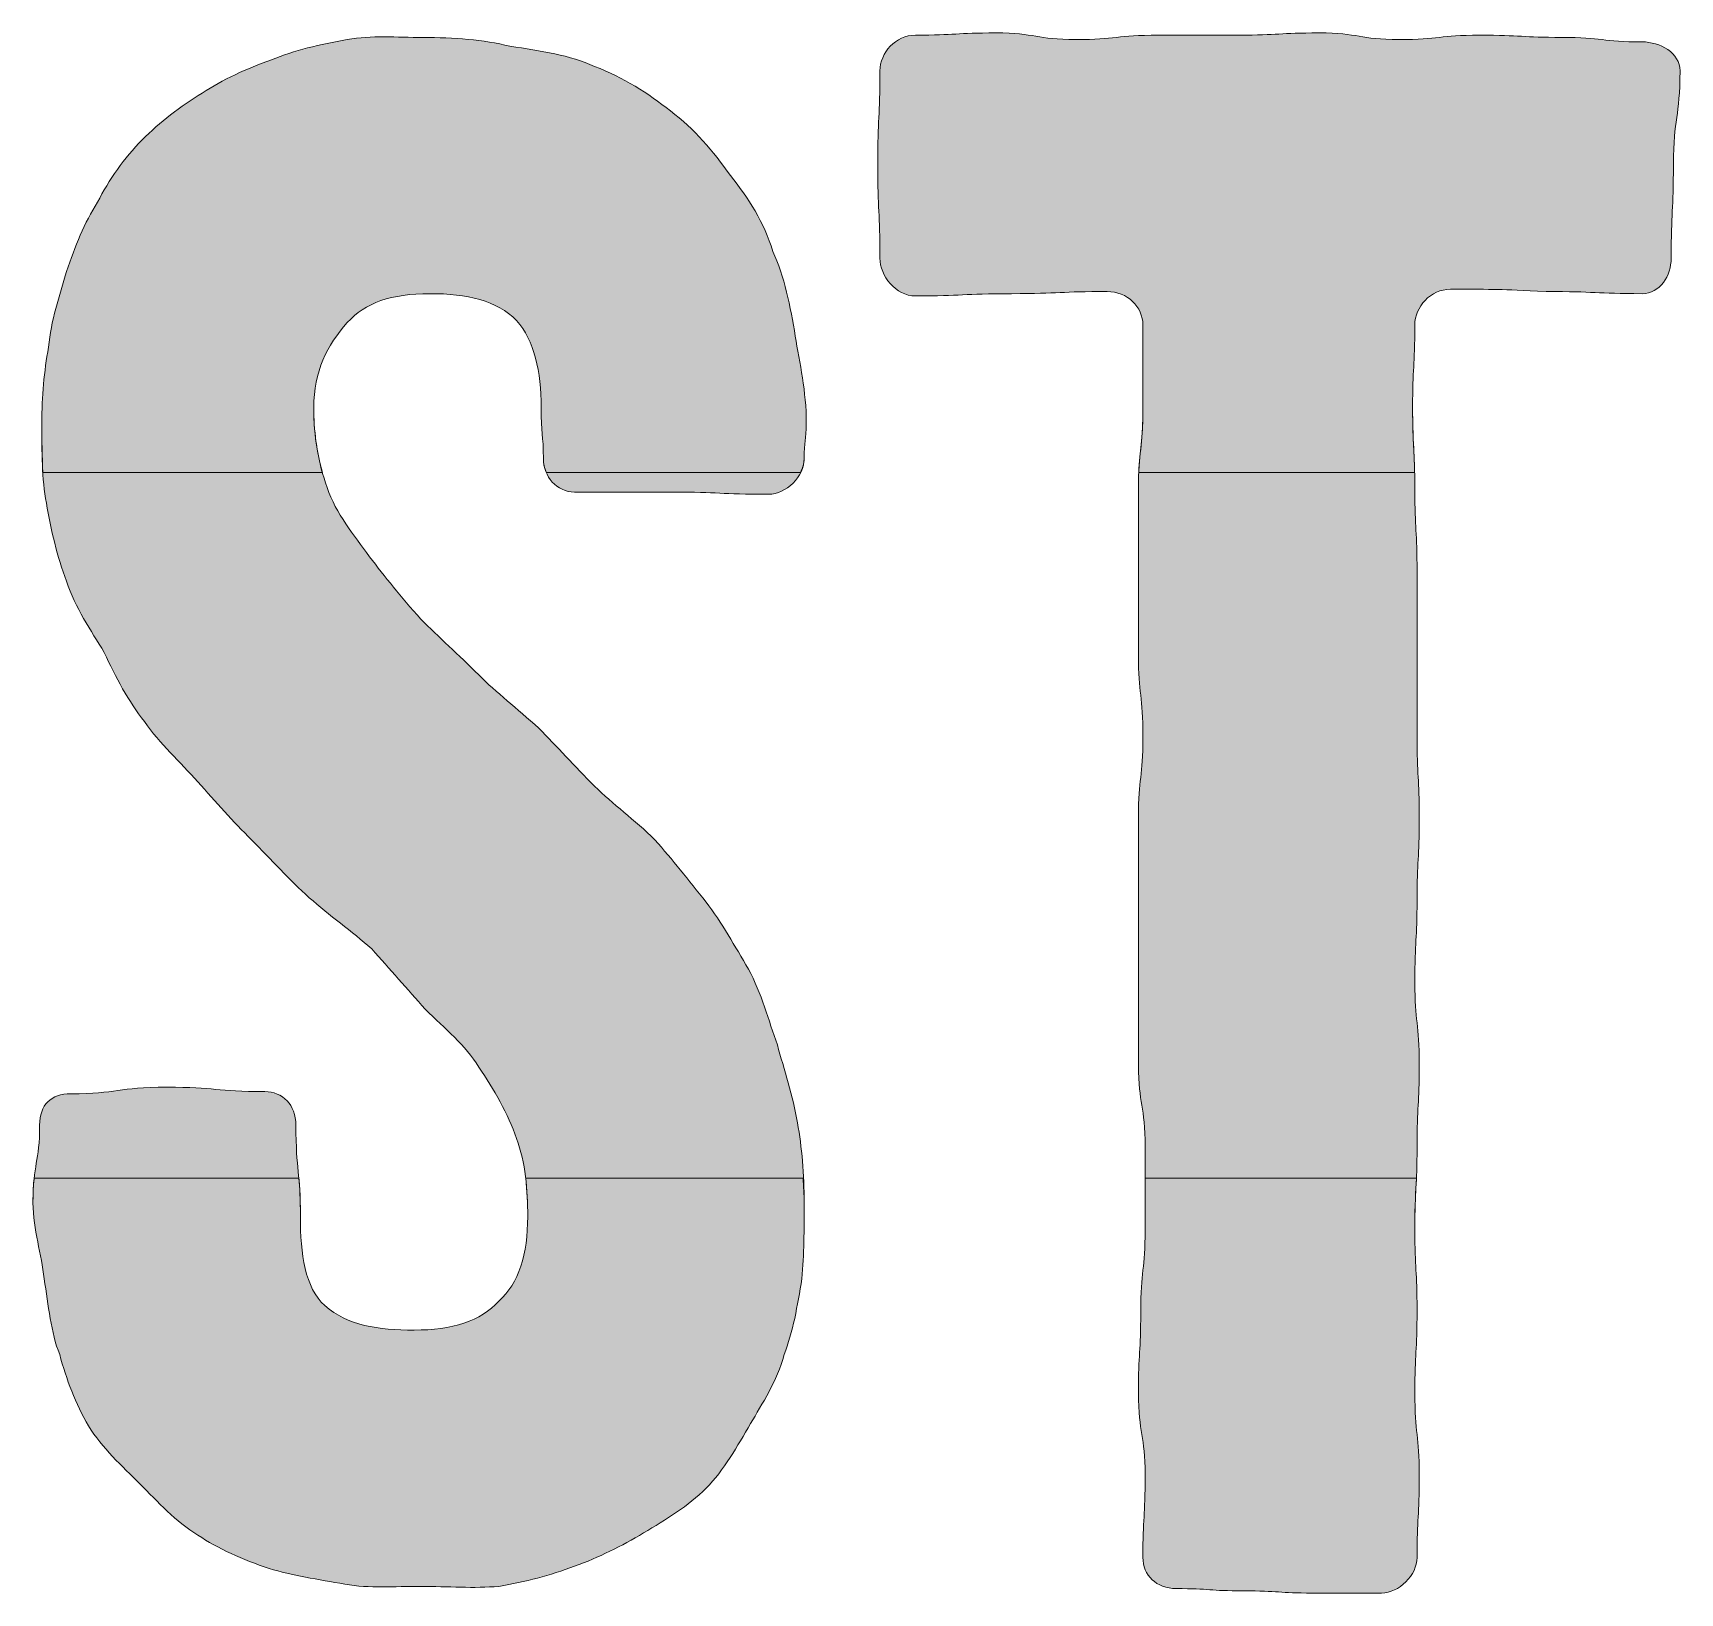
# Model space of a CAD drawing. Header units: inches. Extents: x 178 to 902, y -1017 to -53.
# Drawn here: x 178.1 to 389.6, y -826.1 to -625.8 of the extents above; entities that cross this region are included whole.
import ezdxf

# ---------------------------------------------------------------- set-up
doc = ezdxf.new("R2010")
doc.units = ezdxf.units.IN
doc.header["$MEASUREMENT"] = 0
doc.layers.add('Layer 1', color=7, linetype='Continuous')

# ---------------------------------------------------------------- blocks, each defined once
blk = doc.blocks.new('block 5')
at = {"layer": 'Layer 1', "true_color": 0x2b568d}
h = blk.add_hatch(color=167, dxfattribs=at)
h.dxf.hatch_style = 2
edge = h.paths.add_edge_path()
edge.add_spline(control_points=[(316.01, -658.96), (310, -658.96), (310, -659.24), (303.71, -659.24), (297.41, -659.24), (297.41, -659.53), (291.4, -659.53), (288.83, -659.53), (286.83, -656.95), (286.83, -654.67), (286.83, -648.66), (286.54, -648.66), (286.54, -642.65), (286.54, -636.64), (286.83, -636.64), (286.83, -630.63), (286.83, -628.34), (288.83, -626.05), (291.4, -626.05), (296.56, -626.05), (296.56, -625.76), (301.71, -625.76), (306.86, -625.76), (306.86, -626.62), (312.01, -626.62), (317.16, -626.62), (317.16, -626.05), (322.59, -626.05), (327.75, -626.05), (327.75, -626.05), (332.9, -626.05), (338.05, -626.05), (338.05, -625.76), (343.2, -625.76), (348.35, -625.76), (348.35, -626.62), (353.5, -626.62), (358.65, -626.62), (358.65, -626.05), (363.8, -626.05), (369.24, -626.05), (369.24, -626.34), (374.39, -626.34), (379.54, -626.34), (379.54, -626.91), (384.69, -626.91), (386.98, -626.91), (389.55, -628.34), (389.55, -630.63), (389.55, -636.64), (388.7, -636.64), (388.7, -642.65), (388.7, -648.66), (388.41, -648.66), (388.41, -654.67), (388.41, -656.95), (386.98, -659.24), (384.69, -659.24), (378.68, -659.24), (378.68, -658.96), (372.38, -658.96), (366.09, -658.67), (366.09, -658.67), (360.08, -658.67), (357.51, -658.67), (355.5, -660.96), (355.5, -663.25), (355.5, -668.69), (355.22, -668.69), (355.22, -673.84), (355.22, -678.99), (355.5, -678.99), (355.5, -684.43), (355.5, -689.58), (355.79, -689.58), (355.79, -695.01), (355.79, -700.16), (355.79, -700.16), (355.79, -705.6), (355.79, -710.75), (355.79, -710.75), (355.79, -715.9), (355.79, -721.34), (356.08, -721.34), (356.08, -726.49), (356.08, -731.93), (355.79, -731.93), (355.79, -737.08), (355.79, -742.23), (355.5, -742.23), (355.5, -747.67), (355.5, -752.82), (356.08, -752.82), (356.08, -758.25), (356.08, -763.4), (355.79, -763.4), (355.79, -768.84), (355.79, -773.99), (355.5, -773.99), (355.5, -779.43), (355.5, -784.58), (355.79, -784.58), (355.79, -789.73), (355.79, -795.17), (355.5, -795.17), (355.5, -800.32), (355.5, -805.75), (356.08, -805.75), (356.08, -810.91), (356.08, -816.34), (355.79, -816.34), (355.79, -821.49), (355.79, -823.78), (353.5, -826.07), (351.21, -826.07), (346.92, -826.07), (346.92, -826.07), (342.34, -826.07), (338.05, -826.07), (338.05, -825.79), (333.47, -825.79), (329.18, -825.79), (329.18, -825.5), (324.88, -825.5), (322.31, -825.5), (320.59, -823.78), (320.59, -821.49), (320.59, -816.34), (320.88, -816.34), (320.88, -810.91), (320.88, -805.75), (320.02, -805.75), (320.02, -800.32), (320.02, -795.17), (320.31, -795.17), (320.31, -790.02), (320.31, -784.58), (320.88, -784.58), (320.88, -779.43), (320.88, -773.99), (320.88, -773.99), (320.88, -768.84), (320.88, -763.4), (320.02, -763.4), (320.02, -758.25), (320.02, -753.1), (320.02, -753.1), (320.02, -747.67), (320.02, -742.52), (320.02, -742.52), (320.02, -737.08), (320.02, -731.93), (320.02, -731.93), (320.02, -726.49), (320.02, -721.34), (320.59, -721.34), (320.59, -716.19), (320.59, -710.75), (320.02, -710.75), (320.02, -705.6), (320.02, -700.16), (320.02, -700.16), (320.02, -695.01), (320.02, -689.58), (320.02, -689.58), (320.02, -684.43), (320.02, -679.27), (320.59, -679.27), (320.59, -673.84), (320.59, -668.69), (320.59, -668.69), (320.59, -663.25), (320.59, -660.96), (318.59, -658.96), (316.01, -658.96)], knot_values=[0, 0, 0, 0, 1, 1, 1, 2, 2, 2, 3, 3, 3, 4, 4, 4, 5, 5, 5, 6, 6, 6, 7, 7, 7, 8, 8, 8, 9, 9, 9, 10, 10, 10, 11, 11, 11, 12, 12, 12, 13, 13, 13, 14, 14, 14, 15, 15, 15, 16, 16, 16, 17, 17, 17, 18, 18, 18, 19, 19, 19, 20, 20, 20, 21, 21, 21, 22, 22, 22, 23, 23, 23, 24, 24, 24, 25, 25, 25, 26, 26, 26, 27, 27, 27, 28, 28, 28, 29, 29, 29, 30, 30, 30, 31, 31, 31, 32, 32, 32, 33, 33, 33, 34, 34, 34, 35, 35, 35, 36, 36, 36, 37, 37, 37, 38, 38, 38, 39, 39, 39, 40, 40, 40, 41, 41, 41, 42, 42, 42, 43, 43, 43, 44, 44, 44, 45, 45, 45, 46, 46, 46, 47, 47, 47, 48, 48, 48, 49, 49, 49, 50, 50, 50, 51, 51, 51, 52, 52, 52, 53, 53, 53, 54, 54, 54, 55, 55, 55, 56, 56, 56, 57, 57, 57, 58, 58, 58, 58], degree=3, periodic=1)
h = blk.add_hatch(color=167, dxfattribs=at)
h.dxf.hatch_style = 2
edge = h.paths.add_edge_path()
edge.add_spline(control_points=[(208.42, -822.92), (204.99, -821.78), (201.84, -820.35), (199.26, -818.63), (196.4, -816.91), (194.11, -814.34), (191.82, -812.05), (189.53, -809.76), (186.96, -807.47), (185.24, -804.61), (183.53, -801.75), (182.38, -798.6), (181.52, -795.45), (180.38, -792.59), (180.09, -789.16), (179.52, -785.72), (179.23, -782.58), (178.09, -779.43), (178.09, -775.99), (178.09, -770.84), (178.95, -770.84), (178.95, -765.98), (178.95, -763.4), (180.38, -761.97), (182.95, -761.97), (188.96, -761.97), (188.96, -761.12), (195.26, -761.12), (201.55, -761.12), (201.55, -761.69), (207.85, -761.69), (210.14, -761.69), (211.85, -763.4), (211.85, -765.98), (211.85, -771.99), (212.43, -771.99), (212.43, -777.71), (212.43, -782.58), (213, -786.87), (215.57, -789.16), (218.44, -791.73), (222.44, -792.31), (227.02, -792.31), (231.88, -792.31), (235.6, -791.16), (237.89, -788.59), (240.47, -786.3), (241.61, -782.58), (241.61, -777.71), (241.61, -774.28), (241.33, -770.84), (240.18, -767.7), (239.04, -764.55), (237.32, -761.4), (235.32, -758.54), (233.6, -755.68), (231.03, -753.68), (228.45, -751.1), (226.16, -748.52), (223.87, -745.95), (221.58, -743.37), (219.01, -741.08), (216.15, -739.08), (213.57, -736.79), (211, -734.5), (208.71, -731.93), (206.13, -729.35), (203.84, -727.06), (201.55, -724.49), (199.26, -721.91), (196.97, -719.34), (194.4, -717.05), (192.4, -714.19), (190.39, -711.61), (188.68, -708.46), (187.24, -705.31), (185.53, -702.45), (183.53, -699.59), (182.38, -696.16), (181.23, -693.01), (180.38, -689.58), (179.81, -686.14), (179.23, -683), (179.23, -679.56), (179.23, -675.84), (179.23, -672.41), (179.52, -669.26), (180.09, -666.11), (180.38, -662.68), (181.52, -659.53), (182.38, -656.38), (183.53, -653.24), (184.67, -650.09), (186.39, -647.51), (187.82, -644.65), (189.82, -641.79), (192.11, -639.5), (194.4, -637.21), (196.97, -635.21), (199.83, -633.49), (202.41, -631.77), (205.56, -630.34), (208.71, -629.2), (211.57, -628.05), (215, -627.19), (218.44, -626.62), (221.58, -626.05), (224.73, -626.34), (228.16, -626.34), (232.17, -626.34), (235.89, -626.62), (239.33, -627.48), (243.33, -628.05), (247.05, -628.63), (250.2, -630.06), (253.92, -631.49), (257.07, -633.49), (259.93, -635.78), (263.07, -638.07), (265.36, -640.93), (267.65, -644.08), (269.94, -646.94), (271.95, -650.09), (273.09, -653.81), (274.52, -656.95), (275.38, -660.96), (275.95, -664.68), (276.53, -668.11), (277.38, -671.83), (277.38, -675.84), (277.38, -678.13), (277.1, -678.13), (277.1, -680.42), (277.1, -682.71), (274.81, -685), (272.52, -685), (266.22, -685), (266.22, -684.71), (260.21, -684.71), (253.92, -684.71), (253.92, -684.71), (247.62, -684.71), (245.33, -684.71), (243.62, -682.71), (243.62, -680.42), (243.62, -677.27), (243.33, -677.27), (243.33, -673.84), (243.33, -669.26), (242.47, -665.25), (240.18, -662.68), (237.61, -660.1), (233.89, -659.24), (229.02, -659.24), (224.16, -659.24), (220.73, -660.39), (218.44, -662.96), (215.86, -665.83), (214.14, -669.26), (214.14, -673.84), (214.14, -677.56), (214.72, -680.99), (215.86, -684.14), (217, -687.57), (219.29, -690.15), (221.3, -693.01), (223.3, -695.59), (225.3, -698.16), (227.88, -701.02), (230.17, -703.31), (232.74, -705.6), (235.32, -708.18), (237.61, -710.47), (240.18, -712.47), (243.04, -715.04), (245.33, -717.33), (247.62, -719.91), (250.2, -722.48), (252.49, -724.77), (255.35, -726.78), (257.93, -729.35), (260.21, -731.93), (262.22, -734.5), (264.51, -737.36), (266.51, -739.94), (268.23, -743.09), (269.94, -745.95), (271.66, -749.1), (272.52, -752.53), (273.66, -755.68), (274.52, -758.83), (275.67, -762.26), (276.24, -765.69), (276.81, -768.84), (277.1, -772.28), (277.1, -775.99), (277.1, -779.43), (277.1, -782.58), (276.81, -785.72), (276.24, -789.16), (275.67, -792.59), (274.52, -795.45), (273.66, -798.89), (271.66, -801.75), (270.23, -804.32), (268.51, -807.19), (266.8, -810.33), (264.51, -812.62), (262.22, -814.91), (259.35, -816.63), (256.49, -818.35), (253.63, -820.06), (250.77, -821.49), (247.62, -822.64), (244.47, -823.78), (241.33, -824.64), (237.89, -825.21), (234.75, -825.5), (231.31, -825.21), (227.88, -825.21), (224.44, -825.21), (221.3, -825.5), (218.15, -824.93), (214.72, -824.35), (211.28, -823.78), (208.42, -822.92)], knot_values=[0, 0, 0, 0, 1, 1, 1, 2, 2, 2, 3, 3, 3, 4, 4, 4, 5, 5, 5, 6, 6, 6, 7, 7, 7, 8, 8, 8, 9, 9, 9, 10, 10, 10, 11, 11, 11, 12, 12, 12, 13, 13, 13, 14, 14, 14, 15, 15, 15, 16, 16, 16, 17, 17, 17, 18, 18, 18, 19, 19, 19, 20, 20, 20, 21, 21, 21, 22, 22, 22, 23, 23, 23, 24, 24, 24, 25, 25, 25, 26, 26, 26, 27, 27, 27, 28, 28, 28, 29, 29, 29, 30, 30, 30, 31, 31, 31, 32, 32, 32, 33, 33, 33, 34, 34, 34, 35, 35, 35, 36, 36, 36, 37, 37, 37, 38, 38, 38, 39, 39, 39, 40, 40, 40, 41, 41, 41, 42, 42, 42, 43, 43, 43, 44, 44, 44, 45, 45, 45, 46, 46, 46, 47, 47, 47, 48, 48, 48, 49, 49, 49, 50, 50, 50, 51, 51, 51, 52, 52, 52, 53, 53, 53, 54, 54, 54, 55, 55, 55, 56, 56, 56, 57, 57, 57, 58, 58, 58, 59, 59, 59, 60, 60, 60, 61, 61, 61, 62, 62, 62, 63, 63, 63, 64, 64, 64, 65, 65, 65, 66, 66, 66, 67, 67, 67, 68, 68, 68, 69, 69, 69, 70, 70, 70, 71, 71, 71, 72, 72, 72, 73, 73, 73, 74, 74, 74, 75, 75, 75, 75], degree=3, periodic=1)
at = {"layer": 'Layer 1', "lineweight": 0}
for points, knots in [([(316.01, -658.96), (310, -658.96), (310, -659.24), (303.71, -659.24), (297.41, -659.24), (297.41, -659.53), (291.4, -659.53), (288.83, -659.53), (286.83, -656.95), (286.83, -654.67), (286.83, -648.66), (286.54, -648.66), (286.54, -642.65), (286.54, -636.64), (286.83, -636.64), (286.83, -630.63), (286.83, -628.34), (288.83, -626.05), (291.4, -626.05), (296.56, -626.05), (296.56, -625.76), (301.71, -625.76), (306.86, -625.76), (306.86, -626.62), (312.01, -626.62), (317.16, -626.62), (317.16, -626.05), (322.59, -626.05), (327.75, -626.05), (327.75, -626.05), (332.9, -626.05), (338.05, -626.05), (338.05, -625.76), (343.2, -625.76), (348.35, -625.76), (348.35, -626.62), (353.5, -626.62), (358.65, -626.62), (358.65, -626.05), (363.8, -626.05), (369.24, -626.05), (369.24, -626.34), (374.39, -626.34), (379.54, -626.34), (379.54, -626.91), (384.69, -626.91), (386.98, -626.91), (389.55, -628.34), (389.55, -630.63), (389.55, -636.64), (388.7, -636.64), (388.7, -642.65), (388.7, -648.66), (388.41, -648.66), (388.41, -654.67), (388.41, -656.95), (386.98, -659.24), (384.69, -659.24), (378.68, -659.24), (378.68, -658.96), (372.38, -658.96), (366.09, -658.67), (366.09, -658.67), (360.08, -658.67), (357.51, -658.67), (355.5, -660.96), (355.5, -663.25), (355.5, -668.69), (355.22, -668.69), (355.22, -673.84), (355.22, -678.99), (355.5, -678.99), (355.5, -684.43), (355.5, -689.58), (355.79, -689.58), (355.79, -695.01), (355.79, -700.16), (355.79, -700.16), (355.79, -705.6), (355.79, -710.75), (355.79, -710.75), (355.79, -715.9), (355.79, -721.34), (356.08, -721.34), (356.08, -726.49), (356.08, -731.93), (355.79, -731.93), (355.79, -737.08), (355.79, -742.23), (355.5, -742.23), (355.5, -747.67), (355.5, -752.82), (356.08, -752.82), (356.08, -758.25), (356.08, -763.4), (355.79, -763.4), (355.79, -768.84), (355.79, -773.99), (355.5, -773.99), (355.5, -779.43), (355.5, -784.58), (355.79, -784.58), (355.79, -789.73), (355.79, -795.17), (355.5, -795.17), (355.5, -800.32), (355.5, -805.75), (356.08, -805.75), (356.08, -810.91), (356.08, -816.34), (355.79, -816.34), (355.79, -821.49), (355.79, -823.78), (353.5, -826.07), (351.21, -826.07), (346.92, -826.07), (346.92, -826.07), (342.34, -826.07), (338.05, -826.07), (338.05, -825.79), (333.47, -825.79), (329.18, -825.79), (329.18, -825.5), (324.88, -825.5), (322.31, -825.5), (320.59, -823.78), (320.59, -821.49), (320.59, -816.34), (320.88, -816.34), (320.88, -810.91), (320.88, -805.75), (320.02, -805.75), (320.02, -800.32), (320.02, -795.17), (320.31, -795.17), (320.31, -790.02), (320.31, -784.58), (320.88, -784.58), (320.88, -779.43), (320.88, -773.99), (320.88, -773.99), (320.88, -768.84), (320.88, -763.4), (320.02, -763.4), (320.02, -758.25), (320.02, -753.1), (320.02, -753.1), (320.02, -747.67), (320.02, -742.52), (320.02, -742.52), (320.02, -737.08), (320.02, -731.93), (320.02, -731.93), (320.02, -726.49), (320.02, -721.34), (320.59, -721.34), (320.59, -716.19), (320.59, -710.75), (320.02, -710.75), (320.02, -705.6), (320.02, -700.16), (320.02, -700.16), (320.02, -695.01), (320.02, -689.58), (320.02, -689.58), (320.02, -684.43), (320.02, -679.27), (320.59, -679.27), (320.59, -673.84), (320.59, -668.69), (320.59, -668.69), (320.59, -663.25), (320.59, -660.96), (318.59, -658.96), (316.01, -658.96)], [0, 0, 0, 0, 1, 1, 1, 2, 2, 2, 3, 3, 3, 4, 4, 4, 5, 5, 5, 6, 6, 6, 7, 7, 7, 8, 8, 8, 9, 9, 9, 10, 10, 10, 11, 11, 11, 12, 12, 12, 13, 13, 13, 14, 14, 14, 15, 15, 15, 16, 16, 16, 17, 17, 17, 18, 18, 18, 19, 19, 19, 20, 20, 20, 21, 21, 21, 22, 22, 22, 23, 23, 23, 24, 24, 24, 25, 25, 25, 26, 26, 26, 27, 27, 27, 28, 28, 28, 29, 29, 29, 30, 30, 30, 31, 31, 31, 32, 32, 32, 33, 33, 33, 34, 34, 34, 35, 35, 35, 36, 36, 36, 37, 37, 37, 38, 38, 38, 39, 39, 39, 40, 40, 40, 41, 41, 41, 42, 42, 42, 43, 43, 43, 44, 44, 44, 45, 45, 45, 46, 46, 46, 47, 47, 47, 48, 48, 48, 49, 49, 49, 50, 50, 50, 51, 51, 51, 52, 52, 52, 53, 53, 53, 54, 54, 54, 55, 55, 55, 56, 56, 56, 57, 57, 57, 58, 58, 58, 58]), ([(208.42, -822.92), (204.99, -821.78), (201.84, -820.35), (199.26, -818.63), (196.4, -816.91), (194.11, -814.34), (191.82, -812.05), (189.53, -809.76), (186.96, -807.47), (185.24, -804.61), (183.53, -801.75), (182.38, -798.6), (181.52, -795.45), (180.38, -792.59), (180.09, -789.16), (179.52, -785.72), (179.23, -782.58), (178.09, -779.43), (178.09, -775.99), (178.09, -770.84), (178.95, -770.84), (178.95, -765.98), (178.95, -763.4), (180.38, -761.97), (182.95, -761.97), (188.96, -761.97), (188.96, -761.12), (195.26, -761.12), (201.55, -761.12), (201.55, -761.69), (207.85, -761.69), (210.14, -761.69), (211.85, -763.4), (211.85, -765.98), (211.85, -771.99), (212.43, -771.99), (212.43, -777.71), (212.43, -782.58), (213, -786.87), (215.57, -789.16), (218.44, -791.73), (222.44, -792.31), (227.02, -792.31), (231.88, -792.31), (235.6, -791.16), (237.89, -788.59), (240.47, -786.3), (241.61, -782.58), (241.61, -777.71), (241.61, -774.28), (241.33, -770.84), (240.18, -767.7), (239.04, -764.55), (237.32, -761.4), (235.32, -758.54), (233.6, -755.68), (231.03, -753.68), (228.45, -751.1), (226.16, -748.52), (223.87, -745.95), (221.58, -743.37), (219.01, -741.08), (216.15, -739.08), (213.57, -736.79), (211, -734.5), (208.71, -731.93), (206.13, -729.35), (203.84, -727.06), (201.55, -724.49), (199.26, -721.91), (196.97, -719.34), (194.4, -717.05), (192.4, -714.19), (190.39, -711.61), (188.68, -708.46), (187.24, -705.31), (185.53, -702.45), (183.53, -699.59), (182.38, -696.16), (181.23, -693.01), (180.38, -689.58), (179.81, -686.14), (179.23, -683), (179.23, -679.56), (179.23, -675.84), (179.23, -672.41), (179.52, -669.26), (180.09, -666.11), (180.38, -662.68), (181.52, -659.53), (182.38, -656.38), (183.53, -653.24), (184.67, -650.09), (186.39, -647.51), (187.82, -644.65), (189.82, -641.79), (192.11, -639.5), (194.4, -637.21), (196.97, -635.21), (199.83, -633.49), (202.41, -631.77), (205.56, -630.34), (208.71, -629.2), (211.57, -628.05), (215, -627.19), (218.44, -626.62), (221.58, -626.05), (224.73, -626.34), (228.16, -626.34), (232.17, -626.34), (235.89, -626.62), (239.33, -627.48), (243.33, -628.05), (247.05, -628.63), (250.2, -630.06), (253.92, -631.49), (257.07, -633.49), (259.93, -635.78), (263.07, -638.07), (265.36, -640.93), (267.65, -644.08), (269.94, -646.94), (271.95, -650.09), (273.09, -653.81), (274.52, -656.95), (275.38, -660.96), (275.95, -664.68), (276.53, -668.11), (277.38, -671.83), (277.38, -675.84), (277.38, -678.13), (277.1, -678.13), (277.1, -680.42), (277.1, -682.71), (274.81, -685), (272.52, -685), (266.22, -685), (266.22, -684.71), (260.21, -684.71), (253.92, -684.71), (253.92, -684.71), (247.62, -684.71), (245.33, -684.71), (243.62, -682.71), (243.62, -680.42), (243.62, -677.27), (243.33, -677.27), (243.33, -673.84), (243.33, -669.26), (242.47, -665.25), (240.18, -662.68), (237.61, -660.1), (233.89, -659.24), (229.02, -659.24), (224.16, -659.24), (220.73, -660.39), (218.44, -662.96), (215.86, -665.83), (214.14, -669.26), (214.14, -673.84), (214.14, -677.56), (214.72, -680.99), (215.86, -684.14), (217, -687.57), (219.29, -690.15), (221.3, -693.01), (223.3, -695.59), (225.3, -698.16), (227.88, -701.02), (230.17, -703.31), (232.74, -705.6), (235.32, -708.18), (237.61, -710.47), (240.18, -712.47), (243.04, -715.04), (245.33, -717.33), (247.62, -719.91), (250.2, -722.48), (252.49, -724.77), (255.35, -726.78), (257.93, -729.35), (260.21, -731.93), (262.22, -734.5), (264.51, -737.36), (266.51, -739.94), (268.23, -743.09), (269.94, -745.95), (271.66, -749.1), (272.52, -752.53), (273.66, -755.68), (274.52, -758.83), (275.67, -762.26), (276.24, -765.69), (276.81, -768.84), (277.1, -772.28), (277.1, -775.99), (277.1, -779.43), (277.1, -782.58), (276.81, -785.72), (276.24, -789.16), (275.67, -792.59), (274.52, -795.45), (273.66, -798.89), (271.66, -801.75), (270.23, -804.32), (268.51, -807.19), (266.8, -810.33), (264.51, -812.62), (262.22, -814.91), (259.35, -816.63), (256.49, -818.35), (253.63, -820.06), (250.77, -821.49), (247.62, -822.64), (244.47, -823.78), (241.33, -824.64), (237.89, -825.21), (234.75, -825.5), (231.31, -825.21), (227.88, -825.21), (224.44, -825.21), (221.3, -825.5), (218.15, -824.93), (214.72, -824.35), (211.28, -823.78), (208.42, -822.92)], [0, 0, 0, 0, 1, 1, 1, 2, 2, 2, 3, 3, 3, 4, 4, 4, 5, 5, 5, 6, 6, 6, 7, 7, 7, 8, 8, 8, 9, 9, 9, 10, 10, 10, 11, 11, 11, 12, 12, 12, 13, 13, 13, 14, 14, 14, 15, 15, 15, 16, 16, 16, 17, 17, 17, 18, 18, 18, 19, 19, 19, 20, 20, 20, 21, 21, 21, 22, 22, 22, 23, 23, 23, 24, 24, 24, 25, 25, 25, 26, 26, 26, 27, 27, 27, 28, 28, 28, 29, 29, 29, 30, 30, 30, 31, 31, 31, 32, 32, 32, 33, 33, 33, 34, 34, 34, 35, 35, 35, 36, 36, 36, 37, 37, 37, 38, 38, 38, 39, 39, 39, 40, 40, 40, 41, 41, 41, 42, 42, 42, 43, 43, 43, 44, 44, 44, 45, 45, 45, 46, 46, 46, 47, 47, 47, 48, 48, 48, 49, 49, 49, 50, 50, 50, 51, 51, 51, 52, 52, 52, 53, 53, 53, 54, 54, 54, 55, 55, 55, 56, 56, 56, 57, 57, 57, 58, 58, 58, 59, 59, 59, 60, 60, 60, 61, 61, 61, 62, 62, 62, 63, 63, 63, 64, 64, 64, 65, 65, 65, 66, 66, 66, 67, 67, 67, 68, 68, 68, 69, 69, 69, 70, 70, 70, 71, 71, 71, 72, 72, 72, 73, 73, 73, 74, 74, 74, 75, 75, 75, 75])]:
    blk.add_open_spline(points, degree=3, knots=knots, dxfattribs=at)
blk = doc.blocks.new('block 6')
at = {"layer": 'Layer 1', "true_color": 0xd21b30}
h = blk.add_hatch(color=242, dxfattribs=at)
h.dxf.hatch_style = 2
edge = h.paths.add_edge_path()
edge.add_spline(control_points=[(291.4, -659.53), (297.41, -659.53), (297.41, -659.24), (303.71, -659.24), (310, -659.24), (310, -658.96), (316.01, -658.96), (318.59, -658.96), (320.59, -660.96), (320.59, -663.25), (320.59, -668.69), (320.59, -668.69), (320.59, -673.84), (320.59, -678.36), (320.2, -679.13), (320.06, -682.22), (320.06, -682.22), (355.48, -682.22), (355.48, -682.22), (355.42, -678.87), (355.22, -678.17), (355.22, -673.84), (355.22, -668.69), (355.5, -668.69), (355.5, -663.25), (355.5, -660.96), (357.51, -658.67), (360.08, -658.67), (366.09, -658.67), (366.09, -658.67), (372.38, -658.96), (378.68, -658.96), (378.68, -659.24), (384.69, -659.24), (386.98, -659.24), (388.41, -656.95), (388.41, -654.67), (388.41, -648.66), (388.7, -648.66), (388.7, -642.65), (388.7, -636.64), (389.55, -636.64), (389.55, -630.63), (389.55, -628.34), (386.98, -626.91), (384.69, -626.91), (379.54, -626.91), (379.54, -626.34), (374.39, -626.34), (369.24, -626.34), (369.24, -626.05), (363.8, -626.05), (358.65, -626.05), (358.65, -626.62), (353.5, -626.62), (348.35, -626.62), (348.35, -625.76), (343.2, -625.76), (338.05, -625.76), (338.05, -626.05), (332.9, -626.05), (327.75, -626.05), (327.75, -626.05), (322.59, -626.05), (317.16, -626.05), (317.16, -626.62), (312.01, -626.62), (306.86, -626.62), (306.86, -625.76), (301.71, -625.76), (296.56, -625.76), (296.56, -626.05), (291.4, -626.05), (288.83, -626.05), (286.83, -628.34), (286.83, -630.63), (286.83, -636.64), (286.54, -636.64), (286.54, -642.65), (286.54, -648.66), (286.83, -648.66), (286.83, -654.67), (286.83, -656.95), (288.83, -659.53), (291.4, -659.53)], knot_values=[0, 0, 0, 0, 1, 1, 1, 2, 2, 2, 3, 3, 3, 4, 4, 4, 5, 5, 5, 6, 6, 6, 7, 7, 7, 8, 8, 8, 9, 9, 9, 10, 10, 10, 11, 11, 11, 12, 12, 12, 13, 13, 13, 14, 14, 14, 15, 15, 15, 16, 16, 16, 17, 17, 17, 18, 18, 18, 19, 19, 19, 20, 20, 20, 21, 21, 21, 22, 22, 22, 23, 23, 23, 24, 24, 24, 25, 25, 25, 26, 26, 26, 27, 27, 27, 28, 28, 28, 28], degree=3, periodic=1)
h = blk.add_hatch(color=242, dxfattribs=at)
h.dxf.hatch_style = 2
edge = h.paths.add_edge_path()
edge.add_spline(control_points=[(215.26, -682.22), (214.53, -679.61), (214.14, -676.82), (214.14, -673.84), (214.14, -669.26), (215.86, -665.83), (218.44, -662.96), (220.73, -660.39), (224.16, -659.24), (229.02, -659.24), (233.89, -659.24), (237.61, -660.1), (240.18, -662.68), (242.47, -665.25), (243.33, -669.26), (243.33, -673.84), (243.33, -677.27), (243.62, -677.27), (243.62, -680.42), (243.62, -681.06), (243.76, -681.66), (244, -682.22), (244, -682.22), (276.63, -682.22), (276.63, -682.22), (276.92, -681.65), (277.1, -681.04), (277.1, -680.42), (277.1, -678.13), (277.38, -678.13), (277.38, -675.84), (277.38, -671.83), (276.53, -668.11), (275.95, -664.68), (275.38, -660.96), (274.52, -656.95), (273.09, -653.81), (271.95, -650.09), (269.94, -646.94), (267.65, -644.08), (265.36, -640.93), (263.07, -638.07), (259.93, -635.78), (257.07, -633.49), (253.92, -631.49), (250.2, -630.06), (247.05, -628.63), (243.33, -628.05), (239.33, -627.48), (235.89, -626.62), (232.17, -626.34), (228.16, -626.34), (224.73, -626.34), (221.58, -626.05), (218.44, -626.62), (215, -627.19), (211.57, -628.05), (208.71, -629.2), (205.56, -630.34), (202.41, -631.77), (199.83, -633.49), (196.97, -635.21), (194.4, -637.21), (192.11, -639.5), (189.82, -641.79), (187.82, -644.65), (186.39, -647.51), (184.67, -650.09), (183.53, -653.24), (182.38, -656.38), (181.52, -659.53), (180.38, -662.68), (180.09, -666.11), (179.52, -669.26), (179.23, -672.41), (179.23, -675.84), (179.23, -678.07), (179.25, -680.19), (179.37, -682.22), (179.37, -682.22), (215.26, -682.22), (215.26, -682.22)], knot_values=[0, 0, 0, 0, 1, 1, 1, 2, 2, 2, 3, 3, 3, 4, 4, 4, 5, 5, 5, 6, 6, 6, 7, 7, 7, 8, 8, 8, 9, 9, 9, 10, 10, 10, 11, 11, 11, 12, 12, 12, 13, 13, 13, 14, 14, 14, 15, 15, 15, 16, 16, 16, 17, 17, 17, 18, 18, 18, 19, 19, 19, 20, 20, 20, 21, 21, 21, 22, 22, 22, 23, 23, 23, 24, 24, 24, 25, 25, 25, 26, 26, 26, 27, 27, 27, 27], degree=3, periodic=1)
h = blk.add_hatch(color=242, dxfattribs=at)
h.dxf.hatch_style = 2
edge = h.paths.add_edge_path()
edge.add_spline(control_points=[(241.35, -772.81), (241.54, -774.42), (241.61, -776.07), (241.61, -777.71), (241.61, -782.58), (240.47, -786.3), (237.89, -788.59), (235.6, -791.16), (231.88, -792.31), (227.02, -792.31), (222.44, -792.31), (218.44, -791.73), (215.57, -789.16), (213, -786.87), (212.43, -782.58), (212.43, -777.71), (212.43, -775.4), (212.33, -774.03), (212.22, -772.81), (212.22, -772.81), (178.24, -772.81), (178.24, -772.81), (178.15, -773.64), (178.09, -774.63), (178.09, -775.99), (178.09, -779.43), (179.23, -782.58), (179.52, -785.72), (180.09, -789.16), (180.38, -792.59), (181.52, -795.45), (182.38, -798.6), (183.53, -801.75), (185.24, -804.61), (186.96, -807.47), (189.53, -809.76), (191.82, -812.05), (194.11, -814.34), (196.4, -816.91), (199.26, -818.63), (201.84, -820.35), (204.99, -821.78), (208.42, -822.92), (211.28, -823.78), (214.72, -824.35), (218.15, -824.93), (221.3, -825.5), (224.44, -825.21), (227.88, -825.21), (231.31, -825.21), (234.75, -825.5), (237.89, -825.21), (241.33, -824.64), (244.47, -823.78), (247.62, -822.64), (250.77, -821.49), (253.63, -820.06), (256.49, -818.35), (259.35, -816.63), (262.22, -814.91), (264.51, -812.62), (266.8, -810.33), (268.51, -807.19), (270.23, -804.32), (271.66, -801.75), (273.66, -798.89), (274.52, -795.45), (275.67, -792.59), (276.24, -789.16), (276.81, -785.72), (277.1, -782.58), (277.1, -779.43), (277.1, -775.99), (277.1, -774.89), (277.02, -773.86), (276.97, -772.81), (276.97, -772.81), (241.35, -772.81), (241.35, -772.81)], knot_values=[0, 0, 0, 0, 1, 1, 1, 2, 2, 2, 3, 3, 3, 4, 4, 4, 5, 5, 5, 6, 6, 6, 7, 7, 7, 8, 8, 8, 9, 9, 9, 10, 10, 10, 11, 11, 11, 12, 12, 12, 13, 13, 13, 14, 14, 14, 15, 15, 15, 16, 16, 16, 17, 17, 17, 18, 18, 18, 19, 19, 19, 20, 20, 20, 21, 21, 21, 22, 22, 22, 23, 23, 23, 24, 24, 24, 25, 25, 25, 26, 26, 26, 26], degree=3, periodic=1)
h = blk.add_hatch(color=242, dxfattribs=at)
h.dxf.hatch_style = 2
edge = h.paths.add_edge_path()
edge.add_spline(control_points=[(355.79, -789.73), (355.79, -784.58), (355.5, -784.58), (355.5, -779.43), (355.5, -775.9), (355.62, -774.66), (355.71, -772.81), (355.71, -772.81), (320.88, -772.81), (320.88, -772.81), (320.88, -772.81), (320.88, -779.43), (320.88, -779.43), (320.88, -784.58), (320.31, -784.58), (320.31, -790.02), (320.31, -795.17), (320.02, -795.17), (320.02, -800.32), (320.02, -805.75), (320.88, -805.75), (320.88, -810.91), (320.88, -816.34), (320.59, -816.34), (320.59, -821.49), (320.59, -823.78), (322.31, -825.5), (324.88, -825.5), (329.18, -825.5), (329.18, -825.79), (333.47, -825.79), (338.05, -825.79), (338.05, -826.07), (342.34, -826.07), (346.92, -826.07), (346.92, -826.07), (351.21, -826.07), (353.5, -826.07), (355.79, -823.78), (355.79, -821.49), (355.79, -816.34), (356.08, -816.34), (356.08, -810.91), (356.08, -805.75), (355.5, -805.75), (355.5, -800.32), (355.5, -795.17), (355.79, -795.17), (355.79, -789.73)], knot_values=[0, 0, 0, 0, 1, 1, 1, 2, 2, 2, 3, 3, 3, 4, 4, 4, 5, 5, 5, 6, 6, 6, 7, 7, 7, 8, 8, 8, 9, 9, 9, 10, 10, 10, 11, 11, 11, 12, 12, 12, 13, 13, 13, 14, 14, 14, 15, 15, 15, 16, 16, 16, 16], degree=3, periodic=1)
at = {"layer": 'Layer 1', "lineweight": 0}
for points, knots in [([(291.4, -659.53), (297.41, -659.53), (297.41, -659.24), (303.71, -659.24), (310, -659.24), (310, -658.96), (316.01, -658.96), (318.59, -658.96), (320.59, -660.96), (320.59, -663.25), (320.59, -668.69), (320.59, -668.69), (320.59, -673.84), (320.59, -678.36), (320.2, -679.13), (320.06, -682.22), (320.06, -682.22), (355.48, -682.22), (355.48, -682.22), (355.42, -678.87), (355.22, -678.17), (355.22, -673.84), (355.22, -668.69), (355.5, -668.69), (355.5, -663.25), (355.5, -660.96), (357.51, -658.67), (360.08, -658.67), (366.09, -658.67), (366.09, -658.67), (372.38, -658.96), (378.68, -658.96), (378.68, -659.24), (384.69, -659.24), (386.98, -659.24), (388.41, -656.95), (388.41, -654.67), (388.41, -648.66), (388.7, -648.66), (388.7, -642.65), (388.7, -636.64), (389.55, -636.64), (389.55, -630.63), (389.55, -628.34), (386.98, -626.91), (384.69, -626.91), (379.54, -626.91), (379.54, -626.34), (374.39, -626.34), (369.24, -626.34), (369.24, -626.05), (363.8, -626.05), (358.65, -626.05), (358.65, -626.62), (353.5, -626.62), (348.35, -626.62), (348.35, -625.76), (343.2, -625.76), (338.05, -625.76), (338.05, -626.05), (332.9, -626.05), (327.75, -626.05), (327.75, -626.05), (322.59, -626.05), (317.16, -626.05), (317.16, -626.62), (312.01, -626.62), (306.86, -626.62), (306.86, -625.76), (301.71, -625.76), (296.56, -625.76), (296.56, -626.05), (291.4, -626.05), (288.83, -626.05), (286.83, -628.34), (286.83, -630.63), (286.83, -636.64), (286.54, -636.64), (286.54, -642.65), (286.54, -648.66), (286.83, -648.66), (286.83, -654.67), (286.83, -656.95), (288.83, -659.53), (291.4, -659.53)], [0, 0, 0, 0, 1, 1, 1, 2, 2, 2, 3, 3, 3, 4, 4, 4, 5, 5, 5, 6, 6, 6, 7, 7, 7, 8, 8, 8, 9, 9, 9, 10, 10, 10, 11, 11, 11, 12, 12, 12, 13, 13, 13, 14, 14, 14, 15, 15, 15, 16, 16, 16, 17, 17, 17, 18, 18, 18, 19, 19, 19, 20, 20, 20, 21, 21, 21, 22, 22, 22, 23, 23, 23, 24, 24, 24, 25, 25, 25, 26, 26, 26, 27, 27, 27, 28, 28, 28, 28]), ([(215.26, -682.22), (214.53, -679.61), (214.14, -676.82), (214.14, -673.84), (214.14, -669.26), (215.86, -665.83), (218.44, -662.96), (220.73, -660.39), (224.16, -659.24), (229.02, -659.24), (233.89, -659.24), (237.61, -660.1), (240.18, -662.68), (242.47, -665.25), (243.33, -669.26), (243.33, -673.84), (243.33, -677.27), (243.62, -677.27), (243.62, -680.42), (243.62, -681.06), (243.76, -681.66), (244, -682.22), (244, -682.22), (276.63, -682.22), (276.63, -682.22), (276.92, -681.65), (277.1, -681.04), (277.1, -680.42), (277.1, -678.13), (277.38, -678.13), (277.38, -675.84), (277.38, -671.83), (276.53, -668.11), (275.95, -664.68), (275.38, -660.96), (274.52, -656.95), (273.09, -653.81), (271.95, -650.09), (269.94, -646.94), (267.65, -644.08), (265.36, -640.93), (263.07, -638.07), (259.93, -635.78), (257.07, -633.49), (253.92, -631.49), (250.2, -630.06), (247.05, -628.63), (243.33, -628.05), (239.33, -627.48), (235.89, -626.62), (232.17, -626.34), (228.16, -626.34), (224.73, -626.34), (221.58, -626.05), (218.44, -626.62), (215, -627.19), (211.57, -628.05), (208.71, -629.2), (205.56, -630.34), (202.41, -631.77), (199.83, -633.49), (196.97, -635.21), (194.4, -637.21), (192.11, -639.5), (189.82, -641.79), (187.82, -644.65), (186.39, -647.51), (184.67, -650.09), (183.53, -653.24), (182.38, -656.38), (181.52, -659.53), (180.38, -662.68), (180.09, -666.11), (179.52, -669.26), (179.23, -672.41), (179.23, -675.84), (179.23, -678.07), (179.25, -680.19), (179.37, -682.22), (179.37, -682.22), (215.26, -682.22), (215.26, -682.22)], [0, 0, 0, 0, 1, 1, 1, 2, 2, 2, 3, 3, 3, 4, 4, 4, 5, 5, 5, 6, 6, 6, 7, 7, 7, 8, 8, 8, 9, 9, 9, 10, 10, 10, 11, 11, 11, 12, 12, 12, 13, 13, 13, 14, 14, 14, 15, 15, 15, 16, 16, 16, 17, 17, 17, 18, 18, 18, 19, 19, 19, 20, 20, 20, 21, 21, 21, 22, 22, 22, 23, 23, 23, 24, 24, 24, 25, 25, 25, 26, 26, 26, 27, 27, 27, 27]), ([(241.35, -772.81), (241.54, -774.42), (241.61, -776.07), (241.61, -777.71), (241.61, -782.58), (240.47, -786.3), (237.89, -788.59), (235.6, -791.16), (231.88, -792.31), (227.02, -792.31), (222.44, -792.31), (218.44, -791.73), (215.57, -789.16), (213, -786.87), (212.43, -782.58), (212.43, -777.71), (212.43, -775.4), (212.33, -774.03), (212.22, -772.81), (212.22, -772.81), (178.24, -772.81), (178.24, -772.81), (178.15, -773.64), (178.09, -774.63), (178.09, -775.99), (178.09, -779.43), (179.23, -782.58), (179.52, -785.72), (180.09, -789.16), (180.38, -792.59), (181.52, -795.45), (182.38, -798.6), (183.53, -801.75), (185.24, -804.61), (186.96, -807.47), (189.53, -809.76), (191.82, -812.05), (194.11, -814.34), (196.4, -816.91), (199.26, -818.63), (201.84, -820.35), (204.99, -821.78), (208.42, -822.92), (211.28, -823.78), (214.72, -824.35), (218.15, -824.93), (221.3, -825.5), (224.44, -825.21), (227.88, -825.21), (231.31, -825.21), (234.75, -825.5), (237.89, -825.21), (241.33, -824.64), (244.47, -823.78), (247.62, -822.64), (250.77, -821.49), (253.63, -820.06), (256.49, -818.35), (259.35, -816.63), (262.22, -814.91), (264.51, -812.62), (266.8, -810.33), (268.51, -807.19), (270.23, -804.32), (271.66, -801.75), (273.66, -798.89), (274.52, -795.45), (275.67, -792.59), (276.24, -789.16), (276.81, -785.72), (277.1, -782.58), (277.1, -779.43), (277.1, -775.99), (277.1, -774.89), (277.02, -773.86), (276.97, -772.81), (276.97, -772.81), (241.35, -772.81), (241.35, -772.81)], [0, 0, 0, 0, 1, 1, 1, 2, 2, 2, 3, 3, 3, 4, 4, 4, 5, 5, 5, 6, 6, 6, 7, 7, 7, 8, 8, 8, 9, 9, 9, 10, 10, 10, 11, 11, 11, 12, 12, 12, 13, 13, 13, 14, 14, 14, 15, 15, 15, 16, 16, 16, 17, 17, 17, 18, 18, 18, 19, 19, 19, 20, 20, 20, 21, 21, 21, 22, 22, 22, 23, 23, 23, 24, 24, 24, 25, 25, 25, 26, 26, 26, 26]), ([(355.79, -789.73), (355.79, -784.58), (355.5, -784.58), (355.5, -779.43), (355.5, -775.9), (355.62, -774.66), (355.71, -772.81), (355.71, -772.81), (320.88, -772.81), (320.88, -772.81), (320.88, -772.81), (320.88, -779.43), (320.88, -779.43), (320.88, -784.58), (320.31, -784.58), (320.31, -790.02), (320.31, -795.17), (320.02, -795.17), (320.02, -800.32), (320.02, -805.75), (320.88, -805.75), (320.88, -810.91), (320.88, -816.34), (320.59, -816.34), (320.59, -821.49), (320.59, -823.78), (322.31, -825.5), (324.88, -825.5), (329.18, -825.5), (329.18, -825.79), (333.47, -825.79), (338.05, -825.79), (338.05, -826.07), (342.34, -826.07), (346.92, -826.07), (346.92, -826.07), (351.21, -826.07), (353.5, -826.07), (355.79, -823.78), (355.79, -821.49), (355.79, -816.34), (356.08, -816.34), (356.08, -810.91), (356.08, -805.75), (355.5, -805.75), (355.5, -800.32), (355.5, -795.17), (355.79, -795.17), (355.79, -789.73)], [0, 0, 0, 0, 1, 1, 1, 2, 2, 2, 3, 3, 3, 4, 4, 4, 5, 5, 5, 6, 6, 6, 7, 7, 7, 8, 8, 8, 9, 9, 9, 10, 10, 10, 11, 11, 11, 12, 12, 12, 13, 13, 13, 14, 14, 14, 15, 15, 15, 16, 16, 16, 16])]:
    blk.add_open_spline(points, degree=3, knots=knots, dxfattribs=at)
blk = doc.blocks.new('block 2')
at = {"layer": 'Layer 1'}
for name in ['block 5', 'block 6']:
    blk.add_blockref(name, (0, 0), dxfattribs=at)

msp = doc.modelspace()

# ---------------------------------------------------------------- block references
at = {"layer": 'Layer 1'}
msp.add_blockref('block 2', (0, 0), dxfattribs=at)

doc.saveas('drawing.dxf')
